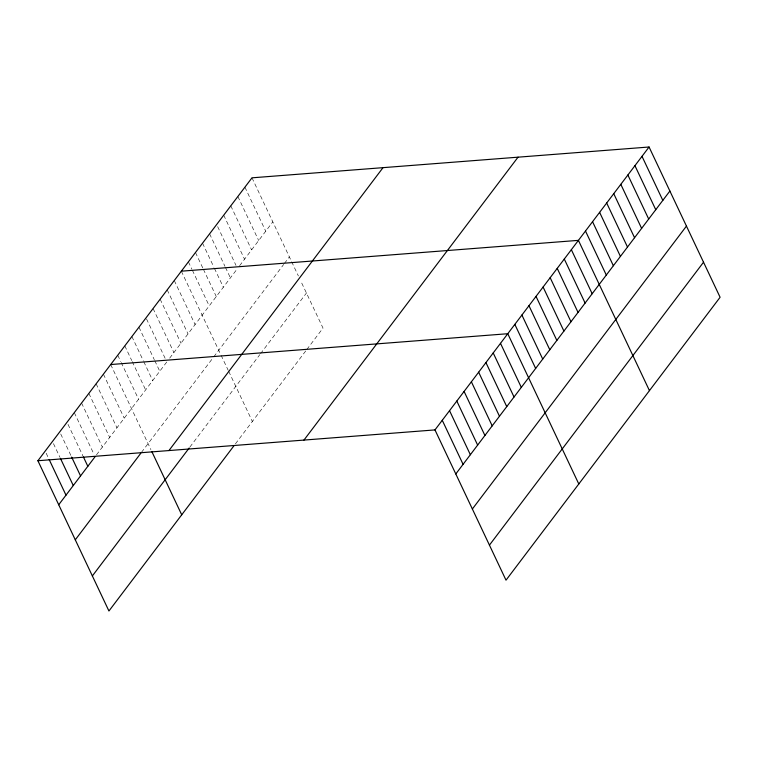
<?xml version="1.0" encoding="UTF-8"?>
<svg xmlns="http://www.w3.org/2000/svg" width="758" height="758" viewBox="0 0 758 758"><rect width="100%" height="100%" fill="white"/><g stroke="black" fill="none" stroke-linecap="round" stroke-linejoin="round"><path stroke-width="0.57" stroke-dasharray="3.79 2.84" d="M96.437 454.933L166.826 361.907M169.659 358.164L237.481 268.54M239.604 265.745L272.804 221.867M141.462 452.384L213.074 357.748M213.784 356.81L283.719 264.39M284.43 263.452L289.376 256.915M189.879 447.078L259.814 354.649M260.525 353.721L306.45 293.033M235.416 443.856L306.061 350.499M306.772 349.561L323.022 328.091L300.755 281M251.988 177.827L298.387 275.978M244.919 187.16L265.736 231.199M237.86 196.493L258.677 240.532M230.792 205.835L251.609 249.875M223.724 215.168L244.54 259.208M217.65 226.604L235.994 265.395M209.596 233.843L224.965 266.342M225.458 267.394L230.413 277.883M202.538 243.176L213.936 267.29M214.429 268.341L223.354 287.216M195.469 252.509L202.907 268.237M203.4 269.289L216.286 296.549M188.401 261.851L191.869 269.185M192.371 270.236L209.217 305.891M181.342 271.184L220.625 354.289M221.099 355.294L228.215 370.34M228.689 371.344L252.367 421.448M174.274 280.517L195.09 324.557M167.205 289.859L188.022 333.899M160.146 299.192L180.963 343.232M153.078 308.525L173.895 352.565M146.512 318.91L165.348 358.761M138.951 327.2L154.31 359.709M154.812 360.751L159.767 371.24M131.883 336.533L143.281 360.656M143.783 361.699L152.699 380.573M124.824 345.875L131.759 360.552M132.252 361.604L145.64 389.915M117.755 355.208L120.73 361.5M121.223 362.551L138.572 399.248M110.687 364.541L150.918 449.655M103.41 374.168L124.227 418.198M96.133 383.785L116.95 427.825M88.857 393.402L109.673 437.442M81.57 403.019L102.387 447.059M74.293 412.636L94.125 454.582M68.012 424.357L82.878 455.814M60.725 433.974L71.138 455.994M53.448 443.591L59.891 457.226M46.172 453.208L48.645 458.457"/><path stroke-width="1.14" d="M234.004 445.723L108.934 610.995L37.9 460.731L251.988 177.827L649.066 147.005L720.1 297.269L506.012 580.173L434.978 429.909L649.066 147.005M58.717 504.771L95.11 456.676M75.288 539.829L140.798 453.256M168.939 450.565L383.027 167.651M92.362 575.947L189.168 448.016M303.949 440.085L518.036 157.171M455.804 473.949L669.883 191.035M472.367 509.006L686.454 226.092M489.441 545.116L703.528 262.211M181.342 271.184L578.42 240.362L649.454 390.626M110.687 364.541L507.775 333.719L578.799 483.983M37.9 460.731L434.978 429.909M642.007 156.338L662.824 200.377M634.939 165.67L655.755 209.71M627.88 175.013L648.696 219.043M620.811 184.346L641.628 228.385M613.743 193.678L634.56 237.718M606.684 203.021L627.501 247.051M599.616 212.354L620.432 256.394M592.548 221.687L613.364 265.726M585.489 231.029L606.305 275.059M571.352 249.695L592.178 293.734M564.293 259.037L585.11 303.067M557.225 268.37L578.041 312.41M550.166 277.703L570.982 321.743M543.098 287.045L563.914 331.075M536.029 296.378L556.846 340.418M528.97 305.711L549.787 349.751M521.902 315.053L542.719 359.084M514.834 324.386L535.65 368.426M500.498 343.336L521.315 387.376M493.212 352.963L514.028 396.993M485.935 362.58L506.751 406.62M478.658 372.197L499.475 416.237M471.381 381.814L492.198 425.854M464.095 391.431L484.912 435.471M456.818 401.058L477.635 445.088M449.541 410.675L470.358 454.715M442.265 420.292L463.081 464.332M151.875 451.664L181.721 514.805M83.371 456.856L87.833 466.293M71.631 457.046L80.556 475.92M60.384 458.277L73.27 485.537M49.147 459.5L65.993 495.154"/></g></svg>
